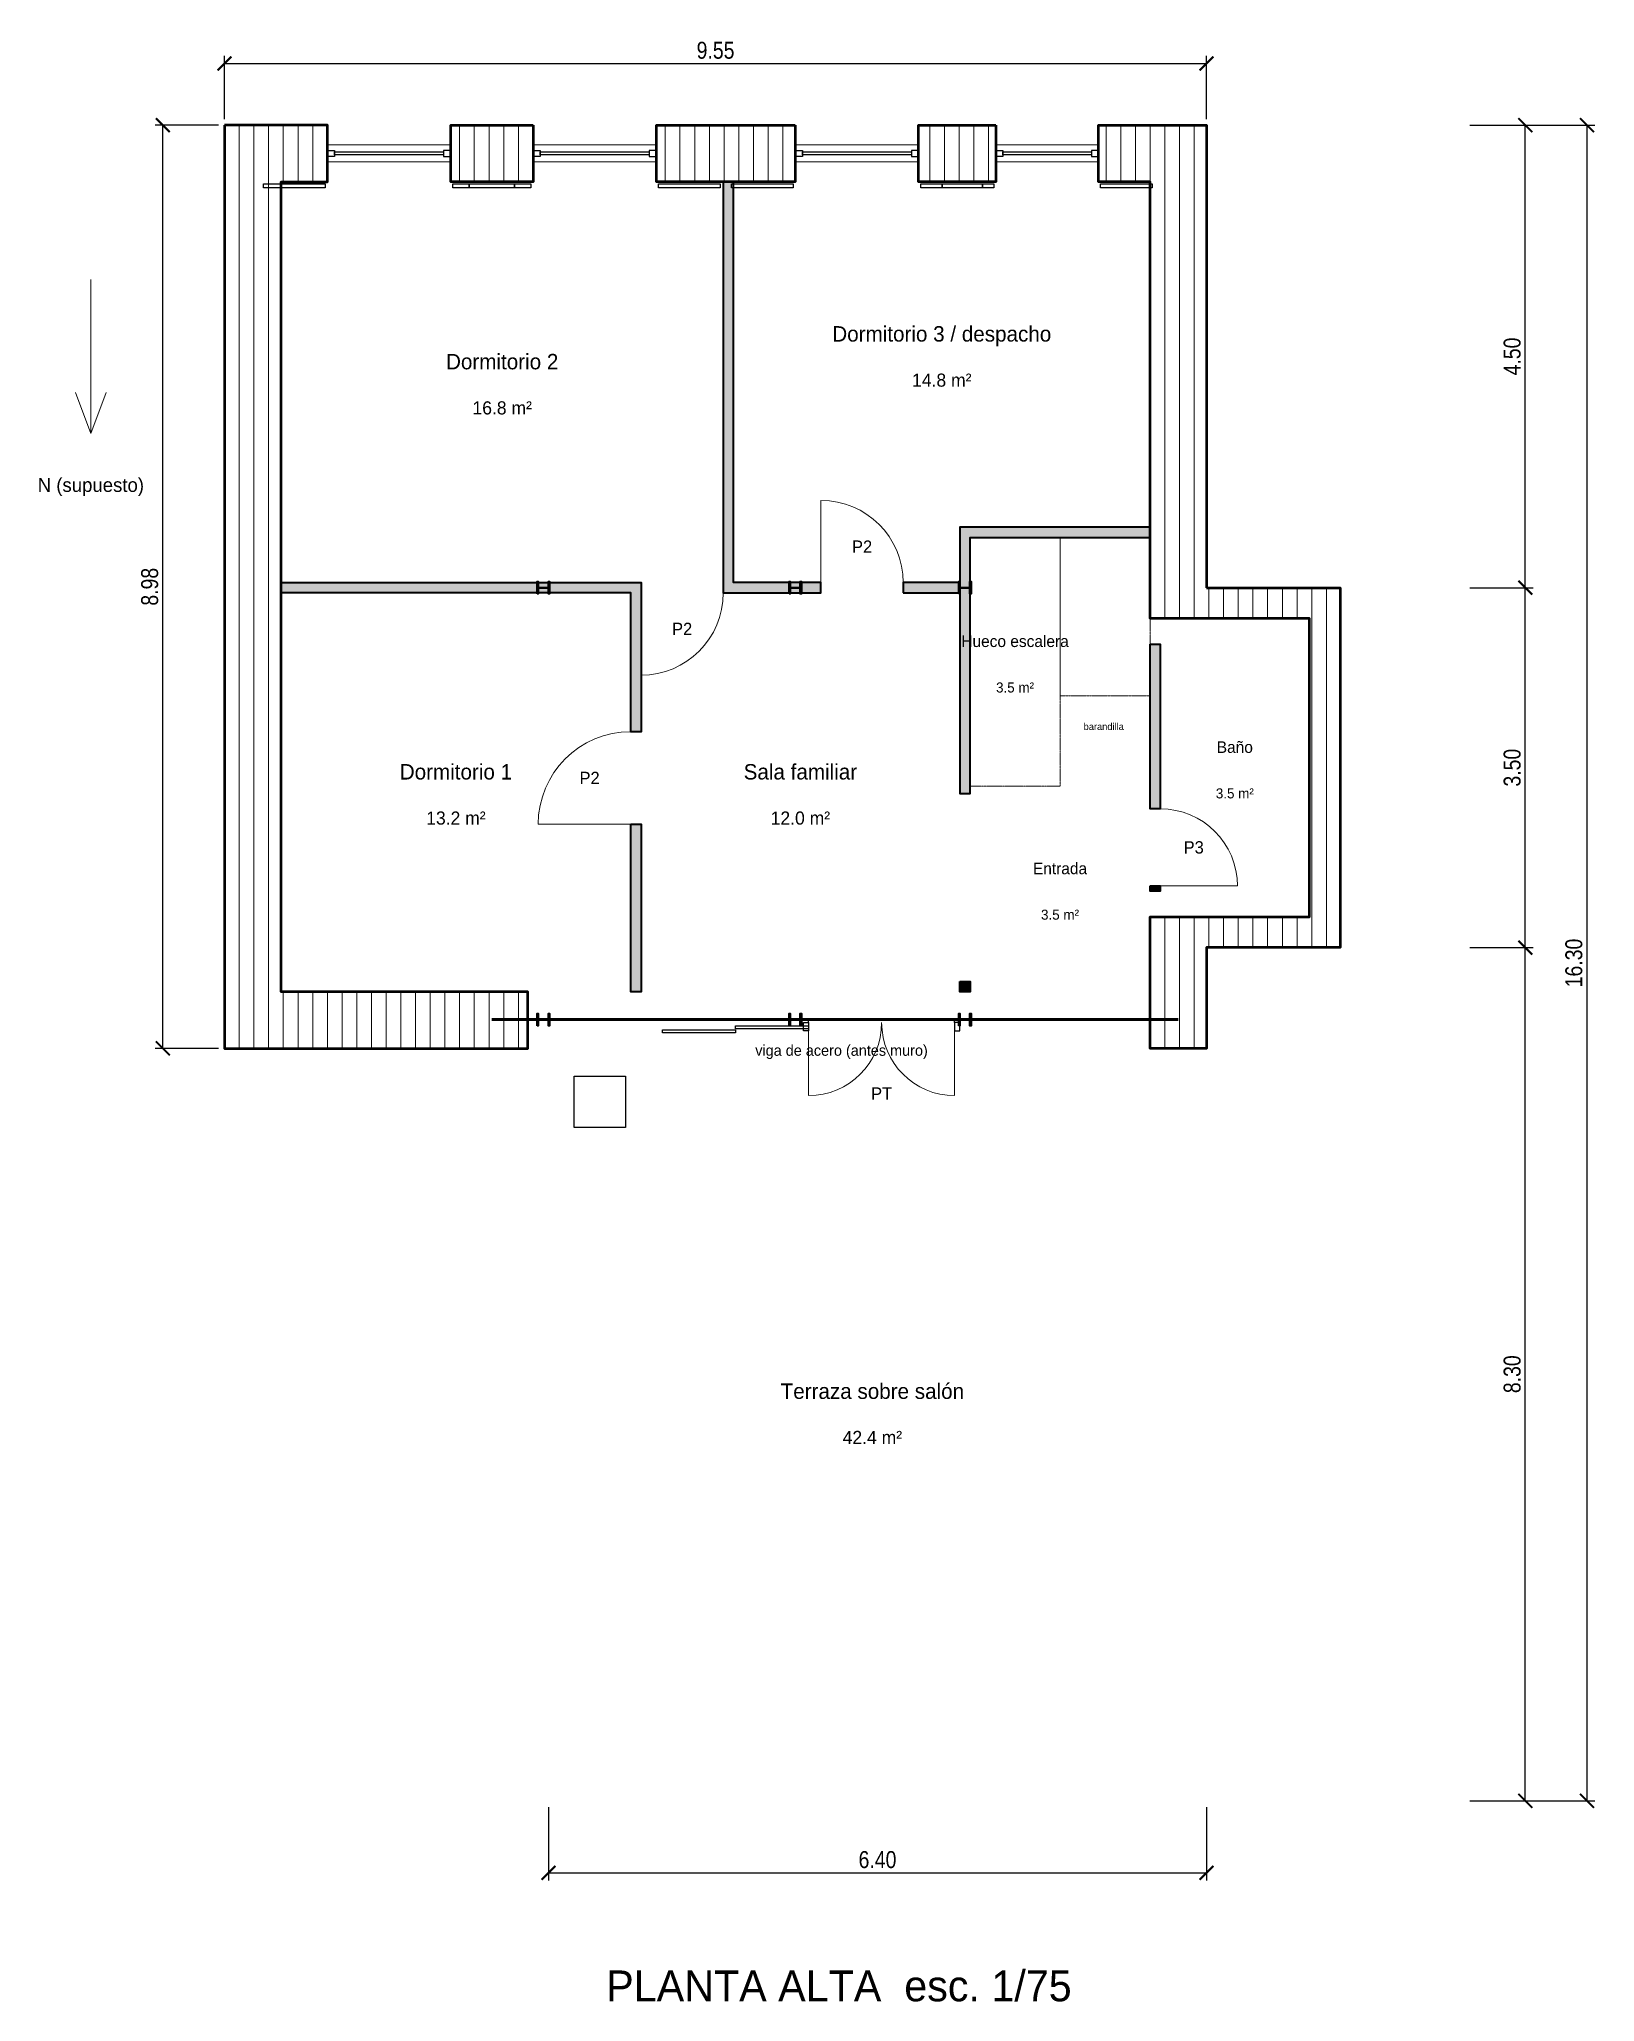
# Model space of a CAD drawing. Header units: millimetres. Extents: x -1802 to 13325, y -1954 to 17136.
import ezdxf
from ezdxf.enums import TextEntityAlignment as Align

# ---------------------------------------------------------------- set-up
doc = ezdxf.new("R2010")
doc.units = ezdxf.units.MM
doc.linetypes.add('DASHED', pattern=[1.524, 1.27, -0.254])
for name, color, linetype, lineweight in [('acero_pilares', 5, 'Continuous', 35), ('CARPINTERIA', 4, 'Continuous', 18), ('COTAS', 3, 'Continuous', 13), ('ESCALERA_ALTA', 30, 'DASHED', 18), ('HUECOS', 7, 'Continuous', 25), ('muros_PA', 7, 'Continuous', 50), ('RAYADO_FORJADO', 7, 'Continuous', 9), ('RAYADO_MURO', 7, 'Continuous', 9), ('RAYADO_OTROS', 8, 'Continuous', 9), ('tabiques_PA', 7, 'Continuous', 35), ('TEXTO', 2, 'Continuous', 13), ('VIGAS', 1, 'Continuous', 60)]:
    doc.layers.add(name, color=color, linetype=linetype, lineweight=lineweight)
doc.styles.add('OpenSansCondensed-Light', font='OpenSansCondensed-Light.ttf')
doc.dimstyles.new('EZDXF', dxfattribs={"dimtxt": 0.25, "dimasz": 0.175, "dimexe": 0.375, "dimexo": 0.125, "dimgap": 0.1, "dimtad": 1, "dimlfac": 100, "dimzin": 12, "dimdsep": 46, "dimtxsty": 'OpenSansCondensed-Light', "dimblk": 'ARCHTICK', "dimcen": 2.5, "dimazin": 3, "dimtfac": 0.5, "dimtmove": 2, "dimatfit": 3})

# ---------------------------------------------------------------- blocks, each defined once
blk = doc.blocks.new('_ARCHTICK')
at = {"color": 0, "linetype": 'BYBLOCK', "const_width": 0.15}
blk.add_lwpolyline([(-0.5, -0.5), (0.5, 0.5)], dxfattribs=at)

msp = doc.modelspace()

# ---------------------------------------------------------------- hatches: boundary and pattern name
at = {"layer": 'RAYADO_FORJADO'}
h = msp.add_hatch(color=5, dxfattribs=at)
h.dxf.hatch_style = 1
h.paths.add_polyline_path([(3040, 11740), (3040, 11860), (3051, 11860), (3051, 11803.25), (3149, 11803.25), (3149, 11860), (3160, 11860), (3160, 11740), (3149, 11740), (3149, 11796.75), (3051, 11796.75), (3051, 11740)])
h = msp.add_hatch(color=5, dxfattribs=at)
h.dxf.hatch_style = 1
h.paths.add_polyline_path([(5490, 11740), (5490, 11860), (5501, 11860), (5501, 11803.25), (5599, 11803.25), (5599, 11860), (5610, 11860), (5610, 11740), (5599, 11740), (5599, 11796.75), (5501, 11796.75), (5501, 11740)])
h = msp.add_hatch(color=5, dxfattribs=at)
h.dxf.hatch_style = 1
h.paths.add_polyline_path([(7140, 11740), (7140, 11860), (7151, 11860), (7151, 11803.25), (7249, 11803.25), (7249, 11860), (7260, 11860), (7260, 11740), (7249, 11740), (7249, 11796.75), (7151, 11796.75), (7151, 11740)])
h = msp.add_hatch(color=5, dxfattribs=at)
h.dxf.hatch_style = 1
h.paths.add_polyline_path([(3040, 7540), (3040, 7660), (3051, 7660), (3051, 7603.25), (3149, 7603.25), (3149, 7660), (3160, 7660), (3160, 7540), (3149, 7540), (3149, 7596.75), (3051, 7596.75), (3051, 7540)])
h = msp.add_hatch(color=5, dxfattribs=at)
h.dxf.hatch_style = 1
h.paths.add_polyline_path([(5490, 7540), (5490, 7660), (5501, 7660), (5501, 7603.25), (5599, 7603.25), (5599, 7660), (5610, 7660), (5610, 7540), (5599, 7540), (5599, 7596.75), (5501, 7596.75), (5501, 7540)])
h = msp.add_hatch(color=5, dxfattribs=at)
h.dxf.hatch_style = 1
h.paths.add_polyline_path([(7140, 7540), (7140, 7660), (7151, 7660), (7151, 7603.25), (7249, 7603.25), (7249, 7660), (7260, 7660), (7260, 7540), (7249, 7540), (7249, 7596.75), (7151, 7596.75), (7151, 7540)])
at = {"layer": 'RAYADO_MURO'}
h = msp.add_hatch(dxfattribs=at)
h.set_pattern_fill('ANSI31', scale=45, angle=45)
h.paths.add_polyline_path([(0, 16300), (0, 7320), (2950, 7320), (2950, 7870), (550, 7870), (550, 15750), (1000, 15750), (1000, 16300)])
h = msp.add_hatch(dxfattribs=at)
h.set_pattern_fill('ANSI31', scale=45, angle=45)
h.paths.add_polyline_path([(3000, 16300), (3000, 15750), (2200, 15750), (2200, 16300)])
h = msp.add_hatch(dxfattribs=at)
h.set_pattern_fill('ANSI31', scale=45, angle=45)
h.paths.add_polyline_path([(5550, 16300), (5550, 15750), (4200, 15750), (4200, 16300)])
h = msp.add_hatch(dxfattribs=at)
h.set_pattern_fill('ANSI31', scale=45, angle=45)
h.paths.add_polyline_path([(7500, 16300), (7500, 15750), (6750, 15750), (6750, 16300)])
h = msp.add_hatch(dxfattribs=at)
h.set_pattern_fill('ANSI31', scale=45, angle=45)
h.paths.add_polyline_path([(9550, 11800), (10850, 11800), (10850, 8300), (9550, 8300), (9550, 7320), (9000, 7320), (9000, 8600), (10550, 8600), (10550, 11500), (9000, 11500), (9000, 15750), (8500, 15750), (8500, 16300), (9550, 16300)])
at = {"layer": 'RAYADO_OTROS'}
h = msp.add_hatch(color=7, dxfattribs=at)
h.dxf.hatch_style = 1
h.paths.add_polyline_path([(4850, 15750), (4850, 11750), (5800, 11750), (5800, 11850), (4950, 11850), (4950, 15750)])
h = msp.add_hatch(color=7, dxfattribs=at)
h.dxf.hatch_style = 1
h.paths.add_polyline_path([(6600, 11750), (7150, 11750), (7150, 9800), (7250, 9800), (7250, 12290), (9000, 12290), (9000, 12390), (7150, 12390), (7150, 11850), (6600, 11850)])
h = msp.add_hatch(color=7, dxfattribs=at)
h.dxf.hatch_style = 1
h.paths.add_polyline_path([(550, 11850), (4050, 11850), (4050, 10400), (3950, 10400), (3950, 11750), (550, 11750)])
h = msp.add_hatch(color=7, dxfattribs=at)
h.dxf.hatch_style = 1
h.paths.add_polyline_path([(9000, 11250), (9100, 11250), (9100, 9650), (9000, 9650)])
h = msp.add_hatch(color=7, dxfattribs=at)
h.dxf.hatch_style = 1
h.paths.add_polyline_path([(3950, 9500), (4050, 9500), (4050, 7870), (3950, 7870)])
h = msp.add_hatch(color=7, dxfattribs=at)
h.dxf.hatch_style = 1
h.paths.add_polyline_path([(9000, 8900), (9100, 8900), (9100, 8850), (9000, 8850)])
h = msp.add_hatch(color=7, dxfattribs=at)
h.dxf.hatch_style = 1
h.paths.add_polyline_path([(7150, 7970), (7250, 7970), (7250, 7870), (7150, 7870)])

# ---------------------------------------------------------------- linework, layer by layer
at = {"layer": 'acero_pilares'}
for points in [[(3040, 11740), (3040, 11860), (3051, 11860), (3051, 11803.25), (3149, 11803.25), (3149, 11860), (3160, 11860), (3160, 11740), (3149, 11740), (3149, 11796.75), (3051, 11796.75), (3051, 11740)], [(5490, 11740), (5490, 11860), (5501, 11860), (5501, 11803.25), (5599, 11803.25), (5599, 11860), (5610, 11860), (5610, 11740), (5599, 11740), (5599, 11796.75), (5501, 11796.75), (5501, 11740)], [(7140, 11740), (7140, 11860), (7151, 11860), (7151, 11803.25), (7249, 11803.25), (7249, 11860), (7260, 11860), (7260, 11740), (7249, 11740), (7249, 11796.75), (7151, 11796.75), (7151, 11740)], [(3040, 7540), (3040, 7660), (3051, 7660), (3051, 7603.25), (3149, 7603.25), (3149, 7660), (3160, 7660), (3160, 7540), (3149, 7540), (3149, 7596.75), (3051, 7596.75), (3051, 7540)], [(5490, 7540), (5490, 7660), (5501, 7660), (5501, 7603.25), (5599, 7603.25), (5599, 7660), (5610, 7660), (5610, 7540), (5599, 7540), (5599, 7596.75), (5501, 7596.75), (5501, 7540)], [(7140, 7540), (7140, 7660), (7151, 7660), (7151, 7603.25), (7249, 7603.25), (7249, 7660), (7260, 7660), (7260, 7540), (7249, 7540), (7249, 7596.75), (7151, 7596.75), (7151, 7540)]]:
    msp.add_lwpolyline(points, close=True, dxfattribs=at)
at = {"layer": 'CARPINTERIA'}
for p, q in [((1000, 16107.5), (2200, 16107.5)), ((3000, 16107.5), (4200, 16107.5)), ((5550, 16107.5), (6750, 16107.5)), ((7500, 16107.5), (8500, 16107.5)), ((1000, 15942.5), (2200, 15942.5)), ((3000, 15942.5), (4200, 15942.5)), ((5550, 15942.5), (6750, 15942.5)), ((7500, 15942.5), (8500, 15942.5)), ((5800, 11850), (5800, 12650)), ((4050, 11750), (4050, 10950)), ((3950, 9500), (3050, 9500)), ((9100, 8900), (9850, 8900)), ((5680, 7570), (5680, 6860)), ((7100, 7570), (7100, 6860))]:
    msp.add_line(p, q, dxfattribs=at)
for centre, radius, start, end in [((5800, 11850), 800, 0, 90), ((4050, 11750), 800, -90, 0), ((3950, 9500), 900, 90, 180), ((9100, 8900), 750, 0, 90), ((5680, 7570), 710, -90, 0), ((7100, 7570), 710, 180, -90)]:
    msp.add_arc(centre, radius, start, end, dxfattribs=at)
at = {"layer": 'carpinteria_PA'}
for points in [[(1000, 16055), (1070, 16055), (1070, 15995), (1000, 15995)], [(2130, 16055), (2130, 15995), (2200, 15995), (2200, 16055)], [(3000, 16055), (3070, 16055), (3070, 15995), (3000, 15995)], [(4130, 16055), (4130, 15995), (4200, 15995), (4200, 16055)], [(5550, 16055), (5620, 16055), (5620, 15995), (5550, 15995)], [(6680, 16055), (6680, 15995), (6750, 15995), (6750, 16055)], [(7500, 16055), (7570, 16055), (7570, 15995), (7500, 15995)], [(8430, 16055), (8430, 15995), (8500, 15995), (8500, 16055)], [(380, 15730), (980, 15730), (980, 15690), (380, 15690)], [(2220, 15730), (2380, 15730), (2380, 15690), (2220, 15690)], [(2380, 15730), (2820, 15730), (2820, 15690), (2380, 15690)], [(2820, 15730), (2980, 15730), (2980, 15690), (2820, 15690)], [(4220, 15730), (4820, 15730), (4820, 15690), (4220, 15690)], [(4930, 15730), (5530, 15730), (5530, 15690), (4930, 15690)], [(6770, 15730), (6980, 15730), (6980, 15690), (6770, 15690)], [(6980, 15730), (7370, 15730), (7370, 15690), (6980, 15690)], [(7370, 15730), (7480, 15730), (7480, 15690), (7370, 15690)], [(8520, 15730), (9020, 15730), (9020, 15690), (8520, 15690)]]:
    msp.add_lwpolyline(points, close=True, dxfattribs=at)
at = {"layer": 'carpinteria_terraza'}
for points in [[(5630, 7570), (5680, 7570), (5680, 7490), (5630, 7490)], [(7100, 7570), (7100, 7490), (7150, 7490), (7150, 7570)]]:
    msp.add_lwpolyline(points, close=True, dxfattribs=at)
at = {"layer": 'chimenea'}
msp.add_lwpolyline([(3400, 7050), (3900, 7050), (3900, 6550), (3400, 6550)], close=True, dxfattribs=at)
at = {"layer": 'COTAS'}
for p, q in [((-1300, 14800), (-1300, 13300)), ((-1300, 13300), (-1450, 13700)), ((-1300, 13300), (-1150, 13700))]:
    msp.add_line(p, q, dxfattribs=at)
at = {"layer": 'ESCALERA_ALTA'}
for points in [[(7250, 9870), (8125, 9870), (8125, 12290), (7250, 12290)], [(8125, 10750), (9000, 10750), (9000, 12290), (8125, 12290)]]:
    msp.add_lwpolyline(points, close=True, dxfattribs=at)
msp.add_lwpolyline([(8125, 9870), (8125, 10750), (9000, 10750)], dxfattribs=at)
at = {"layer": 'HUECOS'}
for p, q in [((1000, 15750), (1000, 16300)), ((2200, 15750), (2200, 16300)), ((3000, 15750), (3000, 16300)), ((4200, 15750), (4200, 16300)), ((5550, 15750), (5550, 16300)), ((6750, 15750), (6750, 16300)), ((7500, 15750), (7500, 16300)), ((8500, 15750), (8500, 16300)), ((4050, 11750), (4050, 11850)), ((4850, 11750), (4850, 11850)), ((5800, 11750), (5800, 11850)), ((6600, 11750), (6600, 11850)), ((3950, 10400), (4050, 10400)), ((7150, 9800), (7250, 9800)), ((9000, 9650), (9100, 9650)), ((3950, 9500), (4050, 9500)), ((9000, 8900), (9100, 8900)), ((7150, 7970), (7250, 7970)), ((5680, 7570), (5680, 7610)), ((7100, 7570), (7100, 7610))]:
    msp.add_line(p, q, dxfattribs=at)
at = {"layer": 'muros_PA'}
for points in [[(0, 16300), (0, 7320), (2950, 7320), (2950, 7870), (550, 7870), (550, 15750), (1000, 15750), (1000, 16300)], [(3000, 16300), (3000, 15750), (2200, 15750), (2200, 16300)], [(5550, 16300), (5550, 15750), (4200, 15750), (4200, 16300)], [(7500, 16300), (7500, 15750), (6750, 15750), (6750, 16300)], [(9550, 11800), (10850, 11800), (10850, 8300), (9550, 8300), (9550, 7320), (9000, 7320), (9000, 8600), (10550, 8600), (10550, 11500), (9000, 11500), (9000, 15750), (8500, 15750), (8500, 16300), (9550, 16300)]]:
    msp.add_lwpolyline(points, close=True, dxfattribs=at)
at = {"layer": 'tabiques_PA'}
for points in [[(4850, 15750), (4850, 11750), (5800, 11750), (5800, 11850), (4950, 11850), (4950, 15750)], [(6600, 11750), (7150, 11750), (7150, 9800), (7250, 9800), (7250, 12290), (9000, 12290), (9000, 12390), (7150, 12390), (7150, 11850), (6600, 11850)], [(550, 11850), (4050, 11850), (4050, 10400), (3950, 10400), (3950, 11750), (550, 11750)], [(9000, 11250), (9100, 11250), (9100, 9650), (9000, 9650)], [(3950, 9500), (4050, 9500), (4050, 7870), (3950, 7870)], [(9000, 8900), (9100, 8900), (9100, 8850), (9000, 8850)], [(7150, 7970), (7250, 7970), (7250, 7870), (7150, 7870)]]:
    msp.add_lwpolyline(points, close=True, dxfattribs=at)
at = {"layer": 'vidrios_PA'}
for points in [[(1070, 16040), (2130, 16040), (2130, 16010), (1070, 16010)], [(3070, 16040), (4130, 16040), (4130, 16010), (3070, 16010)], [(5620, 16040), (6680, 16040), (6680, 16010), (5620, 16010)], [(7570, 16040), (8430, 16040), (8430, 16010), (7570, 16010)]]:
    msp.add_lwpolyline(points, close=True, dxfattribs=at)
at = {"layer": 'vidrios_terraza'}
for points in [[(4260, 7500), (4970, 7500), (4970, 7470), (4260, 7470)], [(4970, 7540), (5680, 7540), (5680, 7510), (4970, 7510)]]:
    msp.add_lwpolyline(points, close=True, dxfattribs=at)
at = {"layer": 'VIGAS'}
msp.add_lwpolyline([(2600, 7600), (9275, 7600)], dxfattribs=at)

# ---------------------------------------------------------------- texts
at = {"layer": 'TEXTO'}
for s, height, p in [('Dormitorio 3 / despacho', 150, (6975, 14270)), ('Dormitorio 2', 150, (2700, 14000)), ('14.8 m²', 127.5, (6975, 13820)), ('16.8 m²', 127.5, (2700, 13550)), ('N (supuesto)', 135, (-1300, 12800)), ('P2', 120, (6200, 12200)), ('P2', 120, (4450, 11400)), ('Hueco escalera', 112.5, (7687.5, 11280)), ('3.5 m²', 97.5, (7687.5, 10830)), ('barandilla', 67.5, (8550, 10450)), ('Baño', 112.5, (9825, 10250)), ('Dormitorio 1', 150, (2250, 10010)), ('P2', 120, (3550, 9950)), ('Sala familiar', 150, (5600, 10010)), ('3.5 m²', 97.5, (9825, 9800)), ('13.2 m²', 127.5, (2250, 9560)), ('12.0 m²', 127.5, (5600, 9560)), ('P3', 120, (9425, 9275)), ('Entrada', 112.5, (8125, 9070)), ('3.5 m²', 97.5, (8125, 8620)), ('viga de acero (antes muro)', 105, (6000, 7300)), ('PT', 120, (6390, 6880)), ('Terraza sobre salón', 150, (6300, 3985)), ('42.4 m²', 127.5, (6300, 3535)), ('PLANTA ALTA  esc. 1/75', 300, (5975, -1800))]:
    msp.add_text(s, height=height, dxfattribs=at).set_placement(p, align=Align.MIDDLE_CENTER)

# ---------------------------------------------------------------- dimensions: what is measured, and where the dimension line sits
at = {"layer": 'COTAS'}
for base, p1, p2, text in [((0, 16900), (0, 16300), (9550, 16300), '9.55'), ((3150, -700), (3150, 0), (9550, 0), '6.40')]:
    msp.add_linear_dim(base=base, p1=p1, p2=p2, text=text, dimstyle='EZDXF', override={"dimtxt": 165, "dimasz": 135, "dimexe": 75, "dimexo": 60, "dimgap": 45, "dimtad": 1, "dimclrt": 3}, dxfattribs=at).render()
for base, p1, p2, text in [((-600, 7320), (0, 7320), (0, 16300), '8.98'), ((12650, 11800), (12050, 11800), (12050, 16300), '4.50'), ((13250, 0), (12050, 0), (12050, 16300), '16.30'), ((12650, 8300), (12050, 8300), (12050, 11800), '3.50'), ((12650, 0), (12050, 0), (12050, 8300), '8.30')]:
    msp.add_linear_dim(base=base, p1=p1, p2=p2, angle=90, text=text, dimstyle='EZDXF', override={"dimtxt": 165, "dimasz": 135, "dimexe": 75, "dimexo": 60, "dimgap": 45, "dimtad": 1, "dimclrt": 3}, dxfattribs=at).render()

doc.saveas('drawing.dxf')
